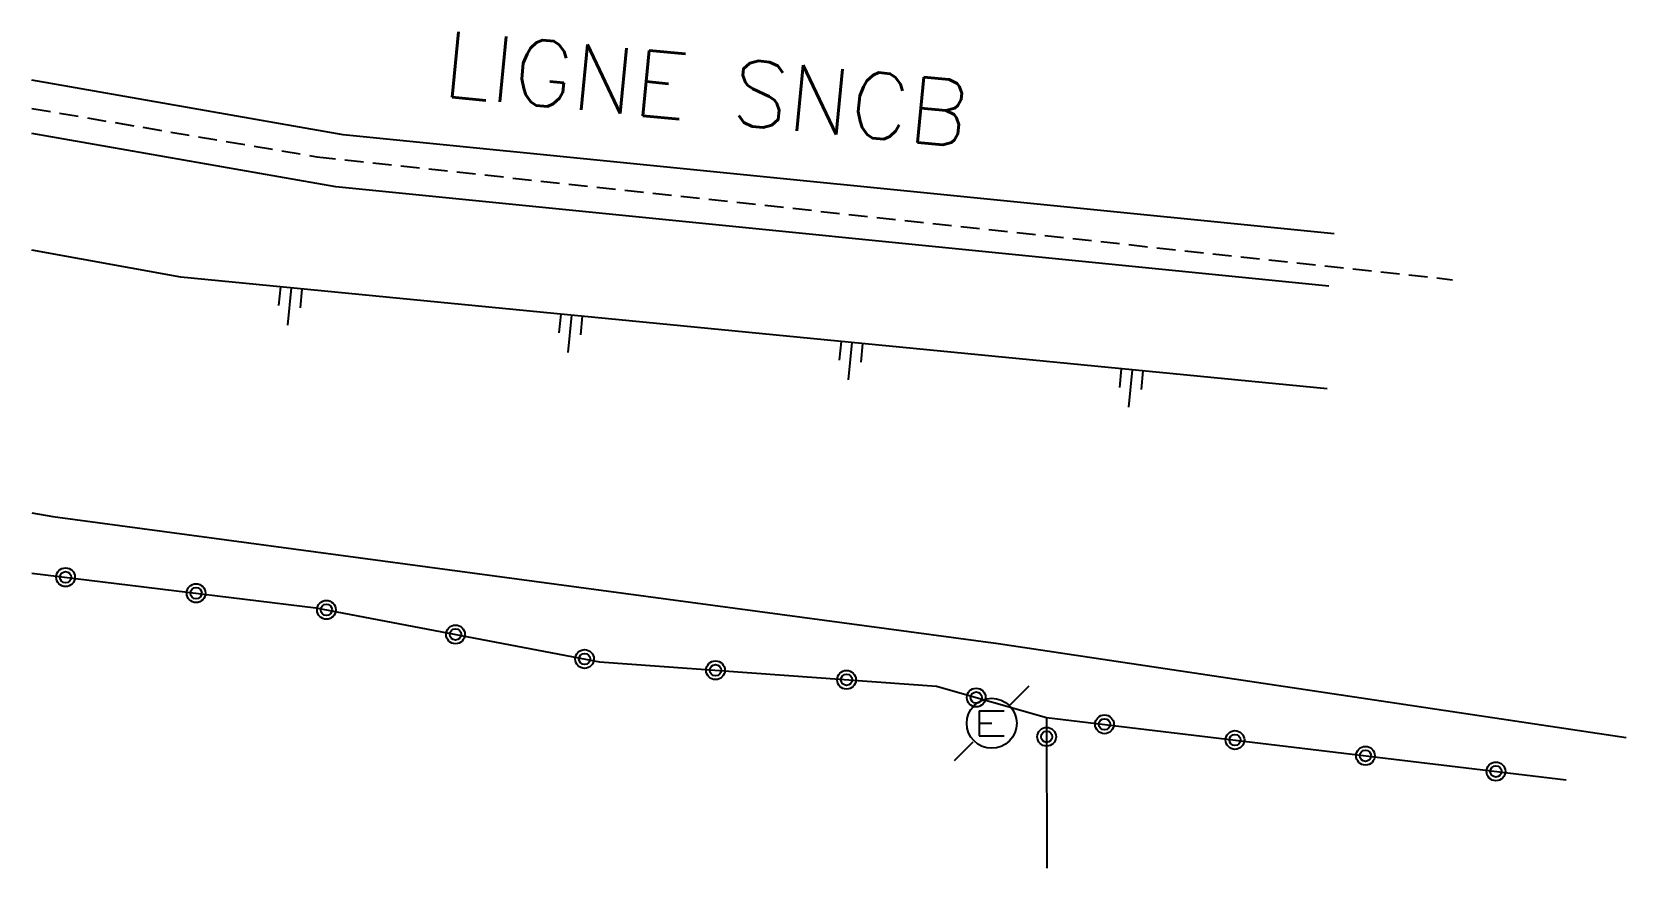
# Model space of a CAD drawing. Header units: millimetres. Extents: x 267000 to 268000, y 124000 to 125000.
# Drawn here: x 267000 to 267042.45, y 124389.05 to 124411.33 of the extents above; entities that cross this region are included whole.
import ezdxf
from ezdxf.enums import TextEntityAlignment as Align

# ---------------------------------------------------------------- set-up
doc = ezdxf.new("R2010")
doc.units = ezdxf.units.MM
doc.linetypes.add('DASHED', pattern=[0.75, 0.5, -0.25])
doc.layers.get('0').update_dxf_attribs({"linetype": 'CONTINUOUS'})
for name, color, linetype in [('W0001', 6, 'DASHED'), ('W0211', 2, 'CONTINUOUS'), ('W0322', 7, 'CONTINUOUS'), ('W0471', 7, 'CONTINUOUS'), ('W0700', 7, 'CONTINUOUS'), ('W0989', 7, 'CONTINUOUS')]:
    doc.layers.add(name, color=color, linetype=linetype)
doc.styles.get("Standard").update_dxf_attribs({"font": 'romans.shx', "width": 0.85})

# ---------------------------------------------------------------- blocks, each defined once
blk = doc.blocks.new('T471')
for p, q in [((0.500001, 0.500001), (1.000002, 1.000002)), ((-0.333334, 0.333334), (-0.333334, -0.333334)), ((-0.333334, 0.333334), (0.333334, 0.333334)), ((-0.333334, 0), (0, 0)), ((-0.333334, -0.333334), (0.333334, -0.333334)), ((-0.500001, -0.500001), (-1.000002, -1.000002))]:
    blk.add_line(p, q)
blk.add_ellipse((0, 0), major_axis=(0.471405, 0.471405), ratio=1, start_param=5.497787144, end_param=11.780972451)
blk = doc.blocks.new('t211o')
at = {"color": 0, "linetype": 'Continuous'}
for p, q in [((0, 1), (0, 0)), ((-0.289, 0.5), (-0.289, 0)), ((0.289, 0.5), (0.289, 0))]:
    blk.add_line(p, q, dxfattribs=at)
blk = doc.blocks.new('t322o')
at = {"color": 0, "linetype": 'Continuous'}
for radius in [0.25, 0.15]:
    blk.add_circle((0, 0), radius, dxfattribs=at)

msp = doc.modelspace()

# ---------------------------------------------------------------- linework, layer by layer
at = {"layer": 'W0001'}
msp.add_lwpolyline([(267000, 124409.29), (267007.589, 124408.002), (267037.829, 124404.728)], dxfattribs=at)
at = {"layer": 'W0211'}
for points in [[(267034.497, 124401.822), (267003.963, 124404.794), (267000, 124405.51)], [(267000, 124398.514), (267000.554, 124398.421), (267025.729, 124395.035), (267042.454, 124392.529)]]:
    msp.add_lwpolyline(points, dxfattribs=at)
at = {"layer": 'W0322'}
msp.add_line((267027.022, 124393.067), (267027.03, 124389.05), dxfattribs=at)
msp.add_lwpolyline([(267000, 124396.911), (267007.561, 124395.986), (267015.112, 124394.547), (267024.086, 124393.894), (267027.022, 124393.067), (267040.86, 124391.402)], dxfattribs=at)
at = {"layer": 'W0700'}
for points in [[(267034.681, 124405.952), (267008.287, 124408.589), (267000, 124410.042)], [(267034.541, 124404.558), (267008.097, 124407.201), (267000, 124408.621)]]:
    msp.add_lwpolyline(points, dxfattribs=at)

# ---------------------------------------------------------------- block references
at = {"layer": 'W0211', "rotation": 174.4406778352658}
for p in [(267006.914, 124404.507), (267014.379, 124403.78), (267021.844, 124403.054), (267029.308, 124402.327)]:
    msp.add_blockref('t211o', p, dxfattribs=at)
at = {"layer": 'W0322'}
for p, rotation in [((267000.897, 124396.801), 353.0248210603268), ((267004.372, 124396.376), 353.0248210603268), ((267007.843, 124395.932), 349.2104720930631), ((267011.281, 124395.277), 349.2104720930631), ((267014.719, 124394.622), 349.2104720930631), ((267018.204, 124394.322), 355.8381637132947), ((267021.694, 124394.068), 355.8381637132947), ((267025.147, 124393.595), 344.2687591720483), ((267027.023, 124392.55), 270.1141064555327), ((267028.563, 124392.882), 353.139104570225), ((267032.038, 124392.464), 353.139104570225), ((267035.513, 124392.045), 353.139104570225), ((267038.988, 124391.627), 353.139104570225)]:
    msp.add_blockref('t322o', p, dxfattribs=dict(at, rotation=rotation))
at = {"layer": 'W0471'}
msp.add_blockref('T471', (267025.561, 124392.909), dxfattribs=at)

# ---------------------------------------------------------------- texts
at = {"layer": 'W0989'}
msp.add_text('LIGNE SNCB', height=1.75, rotation=354.4573, dxfattribs=at).set_placement((267017.956, 124409.811), align=Align.MIDDLE)

doc.saveas('drawing.dxf')
